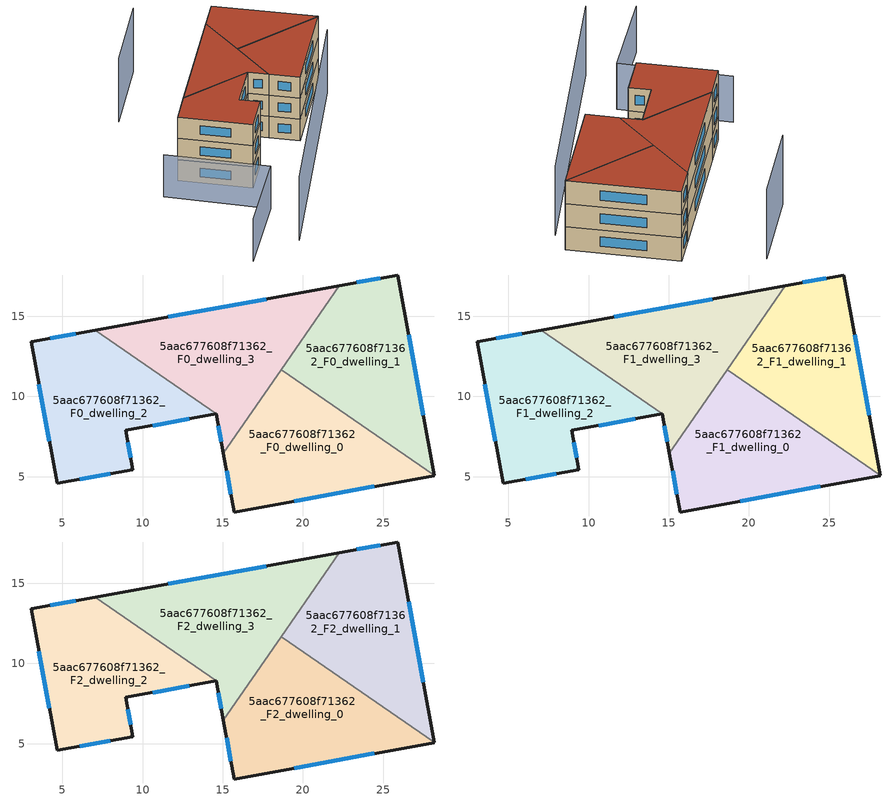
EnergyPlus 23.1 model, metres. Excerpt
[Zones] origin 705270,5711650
5aac677608f71362_F0_dwelling_0
 floor ground (EU_floor_Construction): 28.19,5.08 15.71,2.8 15.04,6.45 18.65,11.67 z0
 wall outside (EU_wall_Construction): 15.04,6.45 15.71,2.8 28.19,5.07 z0:3
 wall to 5aac677608f71362_F0_dwelling_1 (EU_wall_Construction): 28.19,5.08 18.65,11.67 z0:3
 wall to 5aac677608f71362_F0_dwelling_3 (EU_wall_Construction): 18.65,11.67 15.04,6.45 z0:3
 window (EU_Window_Construction): 19.45,3.48 24.45,4.39 / 15.24,5.36 15.51,3.89 z0.9:2.1
5aac677608f71362_F0_dwelling_1
 floor ground (EU_floor_Construction): 25.9,17.58 28.19,5.08 18.65,11.67 22.27,16.91 z0
 wall outside (EU_wall_Construction): 28.19,5.08 25.9,17.58 22.27,16.91 z0:3
 wall to 5aac677608f71362_F0_dwelling_3 (EU_wall_Construction): 22.27,16.91 18.65,11.67 z0:3
 window (EU_Window_Construction): 24.81,17.38 23.35,17.11 / 27.5,8.82 26.58,13.83 z0.9:2.1
5aac677608f71362_F0_dwelling_2
 floor ground (EU_floor_Construction): 14.59,8.91 8.95,7.88 9.39,5.44 4.67,4.58 3.05,13.4 7.04,14.13 z0
 wall outside (EU_wall_Construction): 7.04,14.13 3.05,13.4 4.67,4.58 9.39,5.44 8.95,7.88 14.59,8.91 z0:3
 wall to 5aac677608f71362_F0_dwelling_3 (EU_wall_Construction): 14.59,8.91 7.04,14.13 z0:3
 window (EU_Window_Construction): 3.54,10.76 4.18,7.22 / 5.84,13.91 4.25,13.62 / 10.63,8.19 12.9,8.6 / 9.26,6.17 9.08,7.15 / 6.08,4.84 7.98,5.18 z0.9:2.1
5aac677608f71362_F0_dwelling_3
 floor ground (EU_floor_Construction): 22.27,16.91 15.04,6.45 14.59,8.91 7.04,14.13 z0
 wall outside (EU_wall_Construction): 22.27,16.91 7.04,14.13 / 14.59,8.91 15.04,6.45 z0:3
 window (EU_Window_Construction): 17.71,16.08 11.6,14.96 / 14.72,8.17 14.9,7.19 z0.9:2.1
5aac677608f71362_F1_dwelling_0
 floor to 5aac677608f71362_F0_dwelling_0 (EU_floor_Construction): 28.19,5.08 15.71,2.8 15.04,6.45 18.65,11.67 z3
 wall outside (EU_wall_Construction): 15.04,6.45 15.71,2.8 28.19,5.07 z3:6
 wall to 5aac677608f71362_F1_dwelling_1 (EU_wall_Construction): 28.19,5.08 18.65,11.67 z3:6
 wall to 5aac677608f71362_F1_dwelling_3 (EU_wall_Construction): 18.65,11.67 15.04,6.45 z3:6
 window (EU_Window_Construction): 19.45,3.48 24.45,4.39 / 15.24,5.36 15.51,3.89 z3.9:5.1
5aac677608f71362_F1_dwelling_1
 floor to 5aac677608f71362_F0_dwelling_1 (EU_floor_Construction): 25.9,17.58 28.19,5.08 18.65,11.67 22.27,16.91 z3
 wall outside (EU_wall_Construction): 28.19,5.08 25.9,17.58 22.27,16.91 z3:6
 wall to 5aac677608f71362_F1_dwelling_3 (EU_wall_Construction): 22.27,16.91 18.65,11.67 z3:6
 window (EU_Window_Construction): 24.81,17.38 23.35,17.11 / 27.5,8.82 26.58,13.83 z3.9:5.1
5aac677608f71362_F1_dwelling_2
 floor to 5aac677608f71362_F0_dwelling_2 (EU_floor_Construction): 14.59,8.91 8.95,7.88 9.39,5.44 4.67,4.58 3.05,13.4 7.04,14.13 z3
 wall outside (EU_wall_Construction): 7.04,14.13 3.05,13.4 4.67,4.58 9.39,5.44 8.95,7.88 14.59,8.91 z3:6
 wall to 5aac677608f71362_F1_dwelling_3 (EU_wall_Construction): 14.59,8.91 7.04,14.13 z3:6
 window (EU_Window_Construction): 3.54,10.76 4.18,7.22 / 5.84,13.91 4.25,13.62 / 10.63,8.19 12.9,8.6 / 9.26,6.17 9.08,7.15 / 6.08,4.84 7.98,5.18 z3.9:5.1
5aac677608f71362_F1_dwelling_3
 floor to 5aac677608f71362_F0_dwelling_3 (EU_floor_Construction): 22.27,16.91 15.04,6.45 14.59,8.91 7.04,14.13 z3
 wall outside (EU_wall_Construction): 22.27,16.91 7.04,14.13 / 14.59,8.91 15.04,6.45 z3:6
 window (EU_Window_Construction): 17.71,16.08 11.6,14.96 / 14.72,8.17 14.9,7.19 z3.9:5.1
5aac677608f71362_F2_dwelling_0
 floor to 5aac677608f71362_F1_dwelling_0 (EU_floor_Construction): 28.19,5.08 15.71,2.8 15.04,6.45 18.65,11.67 z6
 wall outside (EU_wall_Construction): 15.04,6.45 15.71,2.8 28.19,5.07 z6:9
 wall to 5aac677608f71362_F2_dwelling_1 (EU_wall_Construction): 28.19,5.08 18.65,11.67 z6:9
 wall to 5aac677608f71362_F2_dwelling_3 (EU_wall_Construction): 18.65,11.67 15.04,6.45 z6:9
 window (EU_Window_Construction): 19.45,3.48 24.45,4.39 / 15.24,5.36 15.51,3.89 z6.9:8.1
 roof outside (EU_roof_Construction): 28.19,5.07 18.65,11.67 15.04,6.45 15.71,2.8 z9
5aac677608f71362_F2_dwelling_1
 floor to 5aac677608f71362_F1_dwelling_1 (EU_floor_Construction): 25.9,17.58 28.19,5.08 18.65,11.67 22.27,16.91 z6
 wall outside (EU_wall_Construction): 28.19,5.08 25.9,17.58 22.27,16.91 z6:9
 wall to 5aac677608f71362_F2_dwelling_3 (EU_wall_Construction): 22.27,16.91 18.65,11.67 z6:9
 window (EU_Window_Construction): 24.81,17.38 23.35,17.11 / 27.5,8.82 26.58,13.83 z6.9:8.1
 roof outside (EU_roof_Construction): 28.19,5.08 25.9,17.58 22.27,16.91 18.65,11.67 z9
5aac677608f71362_F2_dwelling_2
 floor to 5aac677608f71362_F1_dwelling_2 (EU_floor_Construction): 14.59,8.91 8.95,7.88 9.39,5.44 4.67,4.58 3.05,13.4 7.04,14.13 z6
 wall outside (EU_wall_Construction): 7.04,14.13 3.05,13.4 4.67,4.58 9.39,5.44 8.95,7.88 14.59,8.91 z6:9
 wall to 5aac677608f71362_F2_dwelling_3 (EU_wall_Construction): 14.59,8.91 7.04,14.13 z6:9
 window (EU_Window_Construction): 3.54,10.76 4.18,7.22 / 5.84,13.91 4.25,13.62 / 10.63,8.19 12.9,8.6 / 9.26,6.17 9.08,7.15 / 6.08,4.84 7.98,5.18 z6.9:8.1
 roof outside (EU_roof_Construction): 14.59,8.91 7.04,14.13 3.05,13.4 4.67,4.58 9.39,5.44 8.95,7.88 z9
5aac677608f71362_F2_dwelling_3
 floor to 5aac677608f71362_F1_dwelling_3 (EU_floor_Construction): 22.27,16.91 15.04,6.45 14.59,8.91 7.04,14.13 z6
 wall outside (EU_wall_Construction): 22.27,16.91 7.04,14.13 / 14.59,8.91 15.04,6.45 z6:9
 window (EU_Window_Construction): 17.71,16.08 11.6,14.96 / 14.72,8.17 14.9,7.19 z6.9:8.1
 roof outside (EU_roof_Construction): 15.04,6.45 22.27,16.91 7.04,14.13 14.59,8.91 z9
shading: -3.54,-4.16 26.01,3.14 / 22.33,25.98 12.1,24.05 z0:9; -0.61,13.76 1.4,1.18 / 1.4,1.18 -9.43,-0.55 z0:6
[Building]
EU S2 Campaign: North Axis=0; Terrain=City; Solar Distribution=FullExterior
[Site:Location]
London: Latitude=51.5; Longitude=-0.5; Time Zone=0; Elevation=25
[SizingPeriod:WeatherFileDays]
AnnualSizingPeriod: Begin Month=1; Begin Day of Month=1; End Month=12; End Day of Month=31; Day of Week for Start Day=Monday; Use Weather File Daylight Saving Period=No; Use Weather File Rain and Snow Indicators=No
[MATERIAL]
EU_InternalMass_Material: Roughness=MediumRough; Thickness=0.1; Conductivity=1; Density=1800; Specific Heat=900; Thermal Absorptance=0.9; Solar Absorptance=0.7; Visible Absorptance=0.7
[MATERIAL:NOMASS] Roughness=MediumRough; Thermal Absorptance=0.9; Solar Absorptance=0.7; Visible Absorptance=0.7
Name | Thermal Resistance
EU_wall_NoMass | 1.04674
EU_roof_NoMass | 4.32442
EU_floor_NoMass | 2.04616
[WINDOWMATERIAL:SIMPLEGLAZINGSYSTEM]
EU_Window_SimpleGlazing: UFactor=4.25843; Solar Heat Gain Coefficient=0.85; Visible Transmittance=0.85
[CONSTRUCTION]
EU_wall_Construction: EU_wall_NoMass
EU_roof_Construction: EU_roof_NoMass
EU_floor_Construction: EU_floor_NoMass
EU_Window_Construction: EU_Window_SimpleGlazing
EU_InternalMass_Construction: EU_InternalMass_Material
[ZONE] Type=1; Multiplier=1; Ceiling Height=autocalculate; Floor Area=autocalculate; Part of Total Floor Area=Yes
Name | Volume
5aac677608f71362_F0_dwelling_0; 5aac677608f71362_F1_dwelling_0; 5aac677608f71362_F2_dwelling_0 | 181
5aac677608f71362_F0_dwelling_1; 5aac677608f71362_F1_dwelling_1; 5aac677608f71362_F2_dwelling_1 | 181.131
5aac677608f71362_F0_dwelling_2 | 177.718
5aac677608f71362_F1_dwelling_2; 5aac677608f71362_F2_dwelling_2 | 177.716
5aac677608f71362_F0_dwelling_3; 5aac677608f71362_F1_dwelling_3; 5aac677608f71362_F2_dwelling_3 | 184.499
[INTERNALMASS] Construction=EU_InternalMass_Construction
Name | Zone or ZoneList | Surface Area
5aac677608f71362_F0_dwelling_0_EU_InternalMass | 5aac677608f71362_F0_dwelling_0 | 60.3721
5aac677608f71362_F0_dwelling_1_EU_InternalMass | 5aac677608f71362_F0_dwelling_1 | 60.3771
5aac677608f71362_F0_dwelling_2_EU_InternalMass | 5aac677608f71362_F0_dwelling_2 | 59.239
5aac677608f71362_F0_dwelling_3_EU_InternalMass | 5aac677608f71362_F0_dwelling_3 | 61.5021
5aac677608f71362_F1_dwelling_0_EU_InternalMass | 5aac677608f71362_F1_dwelling_0 | 60.3721
5aac677608f71362_F1_dwelling_1_EU_InternalMass | 5aac677608f71362_F1_dwelling_1 | 60.3771
5aac677608f71362_F1_dwelling_2_EU_InternalMass | 5aac677608f71362_F1_dwelling_2 | 59.239
5aac677608f71362_F1_dwelling_3_EU_InternalMass | 5aac677608f71362_F1_dwelling_3 | 61.5021
5aac677608f71362_F2_dwelling_0_EU_InternalMass | 5aac677608f71362_F2_dwelling_0 | 60.3721
5aac677608f71362_F2_dwelling_1_EU_InternalMass | 5aac677608f71362_F2_dwelling_1 | 60.3771
5aac677608f71362_F2_dwelling_2_EU_InternalMass | 5aac677608f71362_F2_dwelling_2 | 59.239
5aac677608f71362_F2_dwelling_3_EU_InternalMass | 5aac677608f71362_F2_dwelling_3 | 61.5021
[OTHEREQUIPMENT] Fuel Type=Electricity; Design Level Calculation Method=Watts/Area; Power per Zone Floor Area=1; Fraction Latent=0; Fraction Radiant=0; Fraction Lost=0; Carbon Dioxide Generation Rate=0; EndUse Subcategory=EU_Step8_InternalGains
Name | Zone or ZoneList or Space or SpaceList | Schedule
EU_Step8_InternalGain_5aac677608f71362_F0_dwelling_0_f000 | 5aac677608f71362_F0_dwelling_0 | EU_Step8_GainSchedule_5aac677608f71362_F0_dwelling_0_f000
EU_Step8_InternalGain_5aac677608f71362_F0_dwelling_1_f000 | 5aac677608f71362_F0_dwelling_1 | EU_Step8_GainSchedule_5aac677608f71362_F0_dwelling_1_f000
EU_Step8_InternalGain_5aac677608f71362_F0_dwelling_2_f000 | 5aac677608f71362_F0_dwelling_2 | EU_Step8_GainSchedule_5aac677608f71362_F0_dwelling_2_f000
EU_Step8_InternalGain_5aac677608f71362_F0_dwelling_3_f000 | 5aac677608f71362_F0_dwelling_3 | EU_Step8_GainSchedule_5aac677608f71362_F0_dwelling_3_f000
EU_Step8_InternalGain_5aac677608f71362_F1_dwelling_0_f000 | 5aac677608f71362_F1_dwelling_0 | EU_Step8_GainSchedule_5aac677608f71362_F1_dwelling_0_f000
EU_Step8_InternalGain_5aac677608f71362_F1_dwelling_1_f000 | 5aac677608f71362_F1_dwelling_1 | EU_Step8_GainSchedule_5aac677608f71362_F1_dwelling_1_f000
EU_Step8_InternalGain_5aac677608f71362_F1_dwelling_2_f000 | 5aac677608f71362_F1_dwelling_2 | EU_Step8_GainSchedule_5aac677608f71362_F1_dwelling_2_f000
EU_Step8_InternalGain_5aac677608f71362_F1_dwelling_3_f000 | 5aac677608f71362_F1_dwelling_3 | EU_Step8_GainSchedule_5aac677608f71362_F1_dwelling_3_f000
EU_Step8_InternalGain_5aac677608f71362_F2_dwelling_0_f000 | 5aac677608f71362_F2_dwelling_0 | EU_Step8_GainSchedule_5aac677608f71362_F2_dwelling_0_f000
EU_Step8_InternalGain_5aac677608f71362_F2_dwelling_1_f000 | 5aac677608f71362_F2_dwelling_1 | EU_Step8_GainSchedule_5aac677608f71362_F2_dwelling_1_f000
EU_Step8_InternalGain_5aac677608f71362_F2_dwelling_2_f000 | 5aac677608f71362_F2_dwelling_2 | EU_Step8_GainSchedule_5aac677608f71362_F2_dwelling_2_f000
EU_Step8_InternalGain_5aac677608f71362_F2_dwelling_3_f000 | 5aac677608f71362_F2_dwelling_3 | EU_Step8_GainSchedule_5aac677608f71362_F2_dwelling_3_f000
[ZONEVENTILATION:DESIGNFLOWRATE] Schedule=EU_AlwaysOn; Design Flow Rate Calculation Method=AirChanges/Hour; Air Changes per Hour=0.488719; Ventilation Type=Natural; Fan Pressure Rise=0; Fan Total Efficiency=1; Constant Term Coefficient=1; Temperature Term Coefficient=0; Velocity Term Coefficient=0; Velocity Squared Term Coefficient=0; Minimum Indoor Temperature=-100; Maximum Indoor Temperature=100; Delta Temperature=-100; Minimum Outdoor Temperature=-100; Maximum Outdoor Temperature=100; Maximum Wind Speed=40
Name | Zone or ZoneList or Space or SpaceList
EU_ConstantAir_5aac677608f71362_F0_dwelling_0 | 5aac677608f71362_F0_dwelling_0
EU_ConstantAir_5aac677608f71362_F0_dwelling_1 | 5aac677608f71362_F0_dwelling_1
EU_ConstantAir_5aac677608f71362_F0_dwelling_2 | 5aac677608f71362_F0_dwelling_2
EU_ConstantAir_5aac677608f71362_F0_dwelling_3 | 5aac677608f71362_F0_dwelling_3
EU_ConstantAir_5aac677608f71362_F1_dwelling_0 | 5aac677608f71362_F1_dwelling_0
EU_ConstantAir_5aac677608f71362_F1_dwelling_1 | 5aac677608f71362_F1_dwelling_1
EU_ConstantAir_5aac677608f71362_F1_dwelling_2 | 5aac677608f71362_F1_dwelling_2
EU_ConstantAir_5aac677608f71362_F1_dwelling_3 | 5aac677608f71362_F1_dwelling_3
EU_ConstantAir_5aac677608f71362_F2_dwelling_0 | 5aac677608f71362_F2_dwelling_0
EU_ConstantAir_5aac677608f71362_F2_dwelling_1 | 5aac677608f71362_F2_dwelling_1
EU_ConstantAir_5aac677608f71362_F2_dwelling_2 | 5aac677608f71362_F2_dwelling_2
EU_ConstantAir_5aac677608f71362_F2_dwelling_3 | 5aac677608f71362_F2_dwelling_3
[HVACTEMPLATE:THERMOSTAT] Constant Heating Setpoint=20; Constant Cooling Setpoint=50
EU_HeatOnly_5aac677608f71362_F0_dwelling_0; EU_HeatOnly_5aac677608f71362_F0_dwelling_1; EU_HeatOnly_5aac677608f71362_F0_dwelling_2; EU_HeatOnly_5aac677608f71362_F0_dwelling_3; EU_HeatOnly_5aac677608f71362_F1_dwelling_0; EU_HeatOnly_5aac677608f71362_F1_dwelling_1; EU_HeatOnly_5aac677608f71362_F1_dwelling_2; EU_HeatOnly_5aac677608f71362_F1_dwelling_3; EU_HeatOnly_5aac677608f71362_F2_dwelling_0; EU_HeatOnly_5aac677608f71362_F2_dwelling_1; EU_HeatOnly_5aac677608f71362_F2_dwelling_2; EU_HeatOnly_5aac677608f71362_F2_dwelling_3
[HVACTEMPLATE:ZONE:IDEALLOADSAIRSYSTEM] System Availability Schedule=EU_AlwaysOn; Maximum Heating Supply Air Temperature=50; Minimum Cooling Supply Air Temperature=13; Maximum Heating Supply Air Humidity Ratio=0.0156; Minimum Cooling Supply Air Humidity Ratio=0.0077; Heating Limit=NoLimit; Cooling Limit=NoLimit; Heating Availability Schedule=EU_AlwaysOn; Cooling Availability Schedule=EU_CoolingOff; Dehumidification Control Type=ConstantSensibleHeatRatio; Cooling Sensible Heat Ratio=0.7; Dehumidification Setpoint=60; Humidification Control Type=None; Humidification Setpoint=30; Outdoor Air Method=None; Outdoor Air Flow Rate per Person=0.00944; Outdoor Air Flow Rate per Zone Floor Area=0; Outdoor Air Flow Rate per Zone=0; Demand Controlled Ventilation Type=None; Outdoor Air Economizer Type=NoEconomizer; Heat Recovery Type=None; Sensible Heat Recovery Effectiveness=0.7; Latent Heat Recovery Effectiveness=0.65
Name | Template Thermostat
5aac677608f71362_F0_dwelling_0 | EU_HeatOnly_5aac677608f71362_F0_dwelling_0
5aac677608f71362_F0_dwelling_1 | EU_HeatOnly_5aac677608f71362_F0_dwelling_1
5aac677608f71362_F0_dwelling_2 | EU_HeatOnly_5aac677608f71362_F0_dwelling_2
5aac677608f71362_F0_dwelling_3 | EU_HeatOnly_5aac677608f71362_F0_dwelling_3
5aac677608f71362_F1_dwelling_0 | EU_HeatOnly_5aac677608f71362_F1_dwelling_0
5aac677608f71362_F1_dwelling_1 | EU_HeatOnly_5aac677608f71362_F1_dwelling_1
5aac677608f71362_F1_dwelling_2 | EU_HeatOnly_5aac677608f71362_F1_dwelling_2
5aac677608f71362_F1_dwelling_3 | EU_HeatOnly_5aac677608f71362_F1_dwelling_3
5aac677608f71362_F2_dwelling_0 | EU_HeatOnly_5aac677608f71362_F2_dwelling_0
5aac677608f71362_F2_dwelling_1 | EU_HeatOnly_5aac677608f71362_F2_dwelling_1
5aac677608f71362_F2_dwelling_2 | EU_HeatOnly_5aac677608f71362_F2_dwelling_2
5aac677608f71362_F2_dwelling_3 | EU_HeatOnly_5aac677608f71362_F2_dwelling_3
[SIZING:ZONE] Zone Cooling Design Supply Air Temperature Input Method=SupplyAirTemperature; Zone Cooling Design Supply Air Temperature=13; Zone Heating Design Supply Air Temperature Input Method=SupplyAirTemperature; Zone Heating Design Supply Air Temperature=50; Zone Cooling Design Supply Air Humidity Ratio=0.008; Zone Heating Design Supply Air Humidity Ratio=0.008; Cooling Design Air Flow Method=DesignDay; Cooling Design Air Flow Rate=0; Cooling Minimum Air Flow per Zone Floor Area=0.000762; Cooling Minimum Air Flow=0; Cooling Minimum Air Flow Fraction=0.2; Heating Design Air Flow Method=DesignDay; Heating Design Air Flow Rate=0; Heating Maximum Air Flow per Zone Floor Area=0.002032; Heating Maximum Air Flow=0.141576; Heating Maximum Air Flow Fraction=0.3; Account for Dedicated Outdoor Air System=No; Dedicated Outdoor Air System Control Strategy=NeutralSupplyAir; Dedicated Outdoor Air Low Setpoint Temperature for Design=autosize; Dedicated Outdoor Air High Setpoint Temperature for Design=autosize; Zone Load Sizing Method=Sensible Load Only No Latent Load; Zone Latent Cooling Design Supply Air Humidity Ratio Input Method=HumidityRatioDifference; Zone Cooling Design Supply Air Humidity Ratio Difference=0.005; Zone Latent Heating Design Supply Air Humidity Ratio Input Method=HumidityRatioDifference; Zone Humidification Design Supply Air Humidity Ratio Difference=0.005
5aac677608f71362_F0_dwelling_0; 5aac677608f71362_F0_dwelling_1; 5aac677608f71362_F0_dwelling_2; 5aac677608f71362_F0_dwelling_3; 5aac677608f71362_F1_dwelling_0; 5aac677608f71362_F1_dwelling_1; 5aac677608f71362_F1_dwelling_2; 5aac677608f71362_F1_dwelling_3; 5aac677608f71362_F2_dwelling_0; 5aac677608f71362_F2_dwelling_1; 5aac677608f71362_F2_dwelling_2; 5aac677608f71362_F2_dwelling_3
[SCHEDULE:CONSTANT]
Name | Hourly Value
EU_AlwaysOn | 1
EU_CoolingOff | 0
[SCHEDULE:FILE] Column Number=1; Rows to Skip at Top=0; Number of Hours of Data=8760; Column Separator=Comma; Interpolate to Timestep=No; Minutes per Item=60; Adjust Schedule for Daylight Savings=Yes
Name | File
EU_Step8_GainSchedule_5aac677608f71362_F0_dwelling_0_f000 | ../../schedules/5aac677608f71362/5aac677608f71362_F0_dwelling_0_f000_gain.csv
EU_Step8_GainSchedule_5aac677608f71362_F0_dwelling_1_f000 | ../../schedules/5aac677608f71362/5aac677608f71362_F0_dwelling_1_f000_gain.csv
EU_Step8_GainSchedule_5aac677608f71362_F0_dwelling_2_f000 | ../../schedules/5aac677608f71362/5aac677608f71362_F0_dwelling_2_f000_gain.csv
EU_Step8_GainSchedule_5aac677608f71362_F0_dwelling_3_f000 | ../../schedules/5aac677608f71362/5aac677608f71362_F0_dwelling_3_f000_gain.csv
EU_Step8_GainSchedule_5aac677608f71362_F1_dwelling_0_f000 | ../../schedules/5aac677608f71362/5aac677608f71362_F1_dwelling_0_f000_gain.csv
EU_Step8_GainSchedule_5aac677608f71362_F1_dwelling_1_f000 | ../../schedules/5aac677608f71362/5aac677608f71362_F1_dwelling_1_f000_gain.csv
EU_Step8_GainSchedule_5aac677608f71362_F1_dwelling_2_f000 | ../../schedules/5aac677608f71362/5aac677608f71362_F1_dwelling_2_f000_gain.csv
EU_Step8_GainSchedule_5aac677608f71362_F1_dwelling_3_f000 | ../../schedules/5aac677608f71362/5aac677608f71362_F1_dwelling_3_f000_gain.csv
EU_Step8_GainSchedule_5aac677608f71362_F2_dwelling_0_f000 | ../../schedules/5aac677608f71362/5aac677608f71362_F2_dwelling_0_f000_gain.csv
EU_Step8_GainSchedule_5aac677608f71362_F2_dwelling_1_f000 | ../../schedules/5aac677608f71362/5aac677608f71362_F2_dwelling_1_f000_gain.csv
EU_Step8_GainSchedule_5aac677608f71362_F2_dwelling_2_f000 | ../../schedules/5aac677608f71362/5aac677608f71362_F2_dwelling_2_f000_gain.csv
EU_Step8_GainSchedule_5aac677608f71362_F2_dwelling_3_f000 | ../../schedules/5aac677608f71362/5aac677608f71362_F2_dwelling_3_f000_gain.csv
